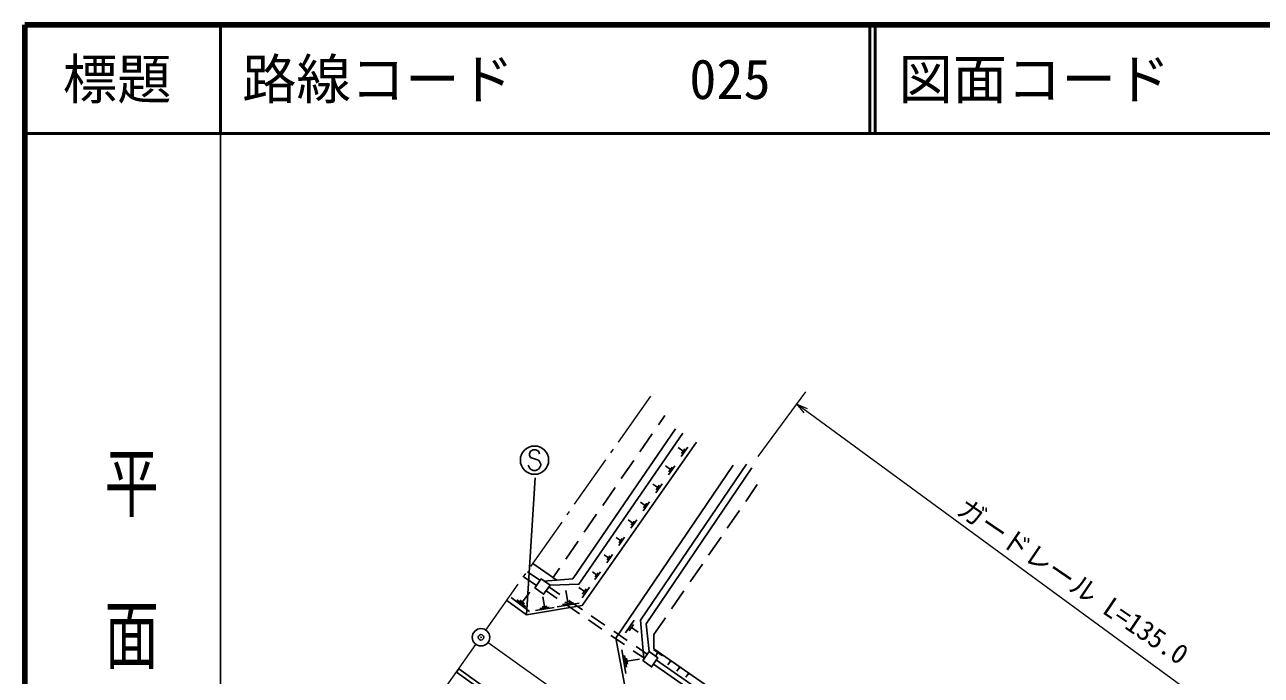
# Model space of a CAD drawing. Units: millimetres, scale not verified. Extents: x 40000 to 680000, y 20000 to 380000.
# Drawn here: x 40000 to 153765, y 320170 to 380000 of the extents above; entities that cross this region are included whole.
import ezdxf
from ezdxf.enums import TextEntityAlignment as Align

# ---------------------------------------------------------------- set-up
doc = ezdxf.new("R2010")
doc.units = ezdxf.units.MM
doc.header["$LTSCALE"] = 1000
doc.header["$PDMODE"] = 32
doc.header["$PDSIZE"] = 500
doc.linetypes.add('CHAIN', pattern=[18.5, 12, -1.5, 3.5, -1.5])
for name, color, linetype, lineweight in [('M-BGD', 7, 'Continuous', 25), ('M-BMK', 2, 'CHAIN', 13), ('M-BMK-HTXT', 7, 'Continuous', 13), ('M-BMK-SRVR', 3, 'Continuous', 25), ('M-STR-HTXT', 7, 'Continuous', 13), ('M-STR-STRC', 7, 'Continuous', 25), ('M-TTL', 2, 'Continuous', 140), ('M-TTL-BAND', 7, 'Continuous', 25), ('M-TTL-LINE', 7, 'Continuous', 50)]:
    doc.layers.add(name, color=color, linetype=linetype, lineweight=lineweight)
doc.layers.add('M-OTRS', color=6, linetype='Continuous')
doc.layers.add('M-TTL-TXT', color=7, linetype='Continuous')
doc.styles.add('@ＭＳ ゴシック', font='')
doc.styles.add('ＭＳ ゴシック', font='')
doc.styles.get('@ＭＳ ゴシック').set_extended_font_data('@MS Gothic')
doc.styles.get('ＭＳ ゴシック').set_extended_font_data('MS Gothic')

msp = doc.modelspace()

# ---------------------------------------------------------------- linework, layer by layer
at = {"layer": 'M-BGD'}
for p, q in [((98299, 343199), (98894, 344060)), ((96594, 340731), (97731, 342376)), ((100586, 340791), (100122, 341116)), ((101006, 341144), (100396, 340275)), ((100738, 341008), (100433, 340573)), ((94889, 338263), (96026, 339908)), ((96666, 325249), (106396, 339591)), ((99404, 339101), (98952, 339418)), ((99815, 339446), (99219, 338598)), ((99553, 339313), (99255, 338889)), ((93184, 335794), (94320, 337440)), ((98237, 337433), (97796, 337742)), ((98638, 337769), (98057, 336942)), ((98382, 337639), (98092, 337226)), ((106332, 336156), (107399, 337700)), ((97085, 335785), (96655, 336087)), ((97476, 336113), (96909, 335306)), ((97226, 335987), (96943, 335583)), ((91478, 333326), (92615, 334972)), ((96328, 334478), (95776, 333691)), ((104627, 333687), (105764, 335333)), ((95947, 334158), (95528, 334452)), ((96085, 334355), (95809, 333962)), ((89773, 330858), (90910, 332503)), ((94823, 332551), (94415, 332838)), ((95195, 332863), (94657, 332097)), ((94958, 332743), (94689, 332360)), ((102922, 331219), (104059, 332865)), ((93714, 330965), (93316, 331244)), ((94075, 331268), (93551, 330522)), ((93845, 331151), (93583, 330778)), ((88970, 328930), (86753, 330439)), ((88610, 329174), (89205, 330035)), ((101217, 328751), (102353, 330396)), ((87078, 328414), (85939, 329190)), ((87402, 328902), (86263, 329678)), ((92618, 329398), (92231, 329670)), ((92970, 329694), (92460, 328967)), ((92746, 329580), (92491, 329216)), ((85774, 326906), (86475, 327809)), ((87963, 327932), (88980, 327234)), ((88223, 328311), (89240, 327613)), ((89953, 326889), (89774, 327953)), ((91489, 327862), (90965, 328229)), ((91964, 328261), (91275, 327279)), ((91661, 328107), (91317, 327616)), ((99511, 326283), (100648, 327928)), ((86446, 326024), (84753, 327336)), ((86110, 326465), (85264, 327121)), ((85986, 326742), (85563, 327070)), ((88022, 326524), (87597, 326453)), ((87809, 326488), (87657, 327394)), ((90995, 326790), (89000, 326455)), ((90474, 326839), (89476, 326672)), ((90202, 326930), (89703, 326847)), ((89805, 326668), (91042, 325820)), ((90065, 327047), (91302, 326199)), ((88697, 326404), (86998, 326119)), ((88253, 326446), (87404, 326304)), ((92127, 325634), (93364, 324785)), ((97876, 323916), (98943, 325460)), ((91867, 325255), (93104, 324406)), ((95263, 324062), (96055, 325245)), ((95619, 324252), (96015, 324844)), ((95817, 324548), (96448, 324126)), ((96971, 321677), (96666, 325249)), ((93929, 323841), (95166, 322992)), ((94189, 324220), (95426, 323371)), ((97876, 322598), (97876, 323916)), ((95293, 320341), (94941, 322516)), ((95350, 320908), (95174, 321996)), ((95991, 322427), (97008, 321729)), ((96250, 322806), (97268, 322108)), ((97848, 322537), (98669, 321966)), ((98259, 322252), (98030, 321923)), ((95451, 321204), (95363, 321747)), ((95407, 321475), (96567, 321663)), ((99408, 321452), (99180, 321124)), ((99326, 321510), (99490, 321395)), ((100229, 320881), (100001, 320553)), ((100147, 320939), (100311, 320824)), ((101050, 320310), (100822, 319982)), ((100968, 320367), (101132, 320253))]:
    msp.add_line(p, q, dxfattribs=at)
for points in [[(99872, 342844), (90413, 329039), (87773, 328839)], [(88328, 328446), (90981, 328562), (100547, 342436)], [(84359, 327042), (86164, 325741), (91288, 326601), (101817, 341602)], [(105184, 339490), (94397, 323581), (95181, 319358), (128833, 294714), (133071, 291716), (140996, 286757), (147400, 283179), (154038, 279851), (162356, 276195), (170329, 273307), (177580, 271047), (184611, 269085), (193290, 267296), (199222, 266354), (207509, 265617), (210032, 275237), (209661, 288423), (201280, 272509), (207509, 265617)], [(97446, 322347), (97169, 324908), (106899, 339250)], [(97876, 322598), (132611, 298438), (137382, 295487), (143660, 291731), (150702, 288069), (156090, 285569), (159940, 283968), (164031, 282378), (171397, 279825), (175614, 278527), (180605, 277167), (185355, 276058), (191319, 274855), (196320, 274175), (201862, 273615)], [(97863, 321199), (131883, 297439), (136737, 294468), (143509, 290520), (150383, 287036), (157591, 283773), (163607, 281411), (171254, 278830), (175360, 277640), (180330, 276219), (185569, 275011), (191180, 273889), (196086, 273070), (201279, 272507)], [(98121, 321568), (132129, 297816), (136968, 294855), (143725, 290916), (150578, 287442), (157766, 284188), (163761, 281834), (171389, 279260), (175485, 278072), (180442, 276655), (185663, 275451), (191261, 274332), (196147, 273516), (201504, 272935)]]:
    msp.add_lwpolyline(points, dxfattribs=at)
for points in [[(86926, 328199), (87742, 327620), (88328, 328446), (87511, 329024)], [(96860, 321521), (97676, 320942), (98262, 321768), (97446, 322347)], [(99409, 306351), (79720, 320458), (79939, 320763), (99628, 306656)]]:
    msp.add_lwpolyline(points, close=True, dxfattribs=at)
at = {"layer": 'M-BMK'}
msp.add_line((82628, 323196), (132490, 287544), dxfattribs=at)
at = {"layer": 'M-BMK-HTXT'}
for p, q in [((94627, 341616), (97600, 345836)), ((93936, 340635), (94166, 340962)), ((90595, 335893), (93475, 339981)), ((89904, 334912), (90134, 335239)), ((86564, 330171), (89443, 334258)), ((85872, 329190), (86103, 329517)), ((82438, 324316), (85412, 328536)), ((78807, 319161), (81517, 323008))]:
    msp.add_line(p, q, dxfattribs=at)
at = {"layer": 'M-BMK-SRVR'}
msp.add_circle((81978, 323662), 800, dxfattribs=at)
at = {"layer": 'M-OTRS'}
msp.add_point((81978, 323662), dxfattribs=at)
at = {"layer": 'M-STR-HTXT'}
for p, q in [((107489, 340285), (111858, 346233)), ((148852, 317431), (111024, 345098)), ((111024, 345098), (111684, 344306)), ((111024, 345098), (111979, 344709))]:
    msp.add_line(p, q, dxfattribs=at)
at = {"layer": 'M-STR-STRC'}
for p, q in [((86547, 340781), (86429, 340545)), ((86429, 340545), (86429, 340427)), ((86429, 340427), (86547, 340191)), ((86783, 340900), (86547, 340781)), ((86547, 340191), (87256, 339954)), ((87020, 340900), (86783, 340900)), ((87256, 340781), (87020, 340900)), ((87374, 340545), (87256, 340781)), ((86429, 339245), (86311, 339481)), ((86547, 339127), (86429, 339245)), ((86783, 339009), (86547, 339127)), ((87256, 339127), (87020, 339009)), ((87256, 339954), (87374, 339836)), ((87374, 339245), (87256, 339127)), ((87374, 339836), (87492, 339600)), ((87492, 339481), (87374, 339245)), ((87492, 339600), (87492, 339481)), ((86972, 338340), (86164, 325741)), ((87020, 339009), (86783, 339009))]:
    msp.add_line(p, q, dxfattribs=at)
msp.add_circle((86901, 339954), 1300, dxfattribs=at)
at = {"layer": 'M-TTL'}
for p, q in [((40000, 380000), (40000, 20000)), ((680000, 380000), (40000, 380000))]:
    msp.add_line(p, q, dxfattribs=at)
at = {"layer": 'M-TTL-BAND'}
msp.add_line((58000, 370000), (58000, 20000), dxfattribs=at)
at = {"layer": 'M-TTL-LINE'}
for p, q in [((58000, 380000), (58000, 370000)), ((117750, 380000), (117750, 370000)), ((118250, 380000), (118250, 370000)), ((40000, 370000), (680000, 370000))]:
    msp.add_line(p, q, dxfattribs=at)

# ---------------------------------------------------------------- texts
at = {"layer": 'M-STR-HTXT', "style": 'ＭＳ ゴシック'}
msp.add_text('ガードレール L=135.0', height=1833, rotation=325.777, dxfattribs=at).set_placement((135609, 327619), align=Align.BOTTOM_CENTER)
at = {"layer": 'M-TTL-BAND', "style": '@ＭＳ ゴシック', "width": 1.4}
msp.add_text('平  面  図', height=3666, rotation=270, dxfattribs=at).set_placement((49777, 306475), align=Align.MIDDLE_RIGHT)
at = {"layer": 'M-TTL-TXT', "style": 'ＭＳ ゴシック'}
msp.add_text('標題', height=3666, dxfattribs=at).set_placement((48500, 375000), align=Align.MIDDLE_CENTER)
for s, p in [('路線コード', (60000, 375000)), ('025', (101142, 375000)), ('図面コード', (120380, 375000))]:
    msp.add_text(s, height=3666, dxfattribs=at).set_placement(p, align=Align.MIDDLE_LEFT)

doc.saveas('drawing.dxf')
